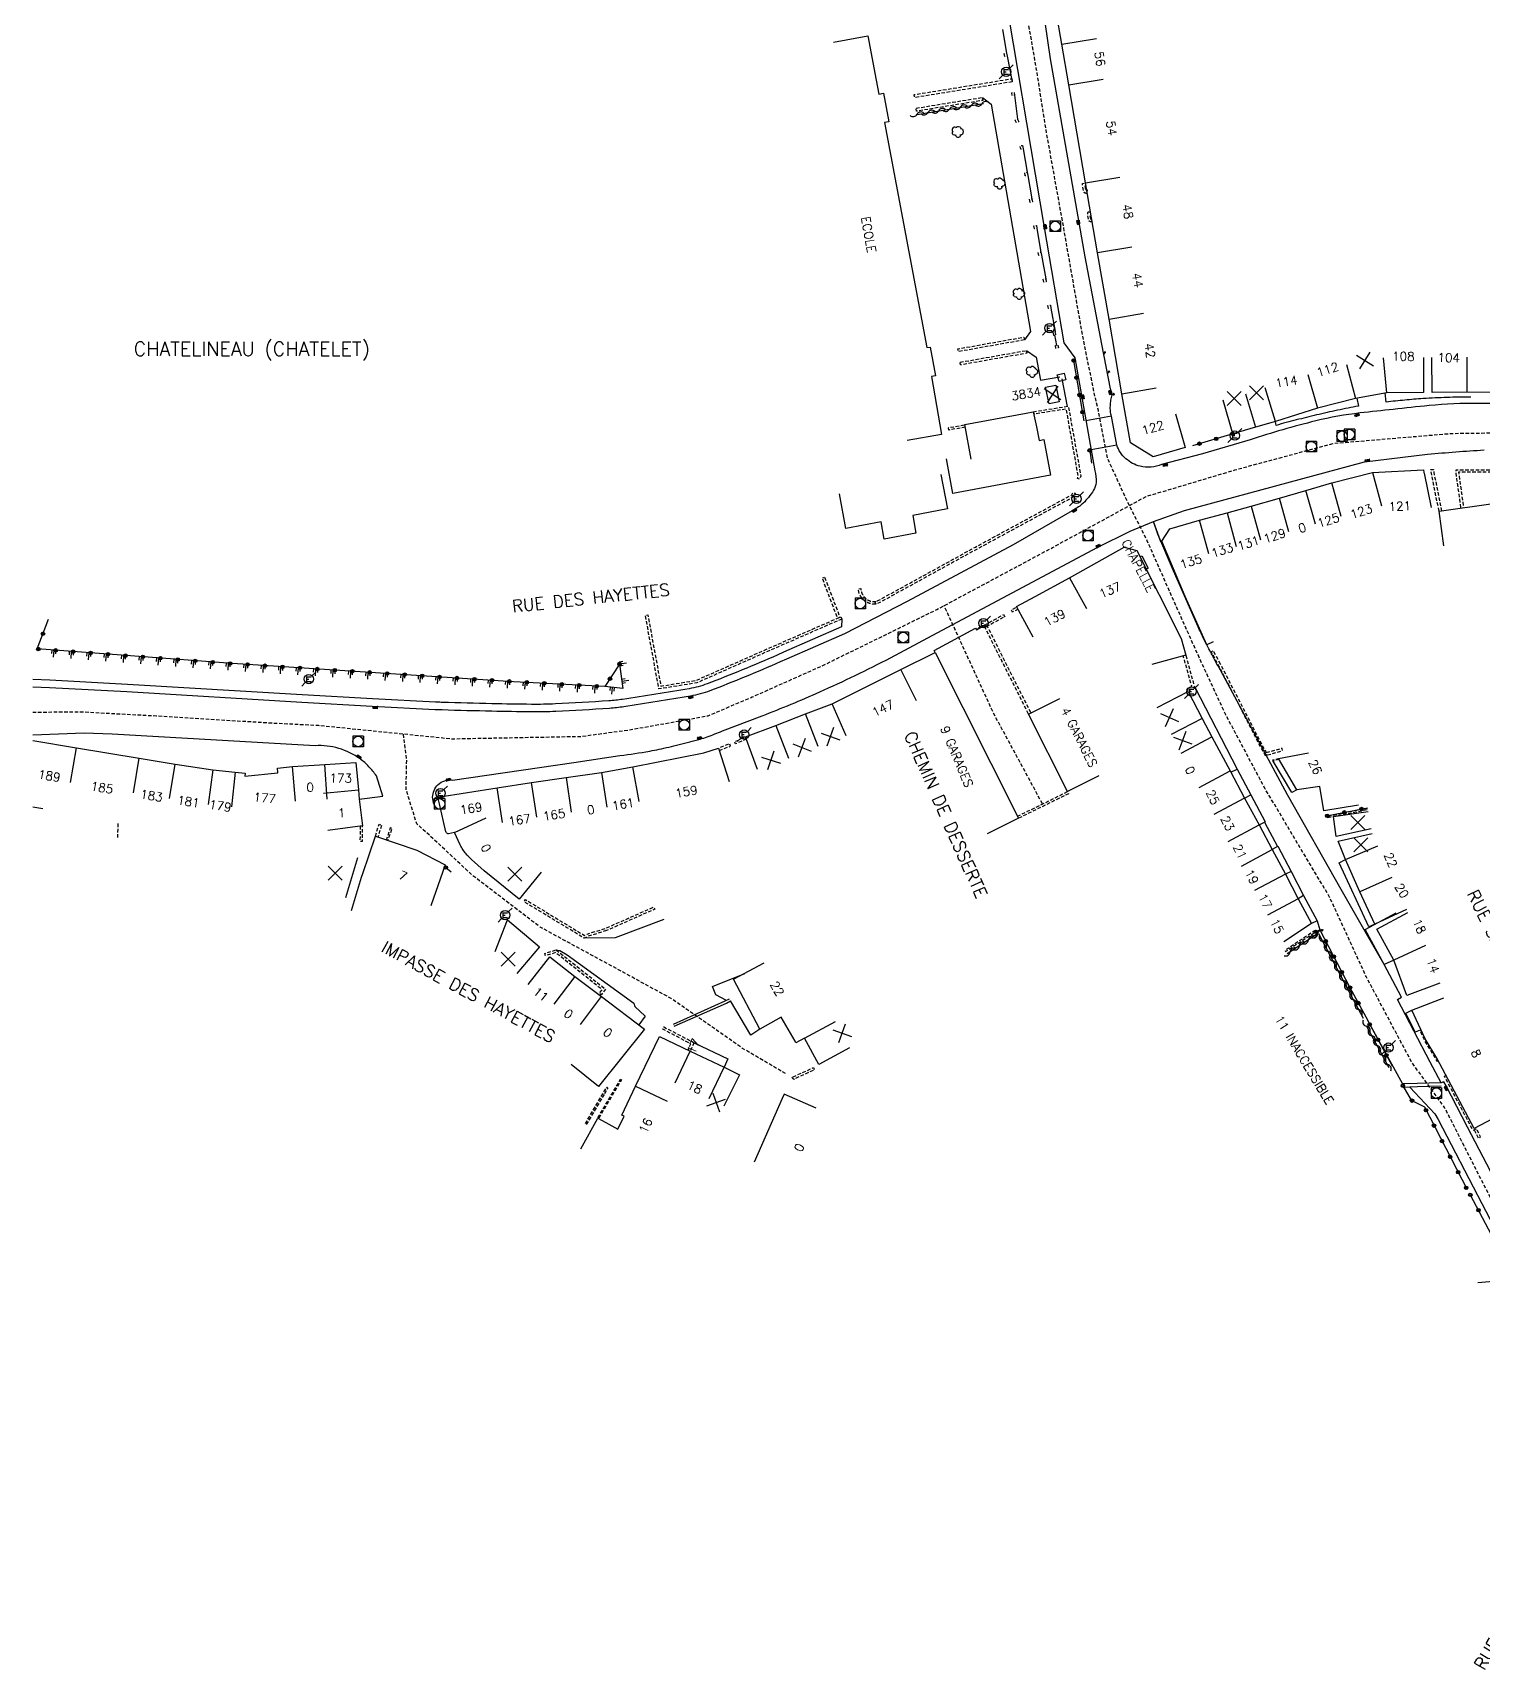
# Model space of a CAD drawing. Header units: millimetres. Extents: x 159999 to 161001, y 122000 to 123000.
# Drawn here: x 160000 to 160207.2, y 122574.8 to 122808.8 of the extents above; entities that cross this region are included whole.
import ezdxf
from ezdxf.enums import TextEntityAlignment as Align

# ---------------------------------------------------------------- set-up
doc = ezdxf.new("R2010")
doc.units = ezdxf.units.MM
doc.linetypes.add('DASHED', pattern=[0.75, 0.5, -0.25])
doc.layers.get('0').update_dxf_attribs({"linetype": 'CONTINUOUS'})
for name, color, linetype in [('W0001', 6, 'DASHED'), ('W0008', 7, 'CONTINUOUS'), ('W0017', 7, 'CONTINUOUS'), ('W0100', 7, 'CONTINUOUS'), ('W0112', 1, 'DASHED'), ('W0211', 2, 'CONTINUOUS'), ('W0300', 7, 'CONTINUOUS'), ('W0310', 3, 'CONTINUOUS'), ('W0322', 7, 'CONTINUOUS'), ('W0400', 7, 'CONTINUOUS'), ('W0420', 7, 'CONTINUOUS'), ('W0471', 7, 'CONTINUOUS'), ('W0980', 7, 'CONTINUOUS'), ('W0984', 7, 'CONTINUOUS'), ('W0989', 7, 'CONTINUOUS'), ('W0991', 7, 'CONTINUOUS'), ('W1102', 7, 'CONTINUOUS')]:
    doc.layers.add(name, color=color, linetype=linetype)
doc.styles.get("Standard").update_dxf_attribs({"font": 'romans.shx', "width": 0.85})

# ---------------------------------------------------------------- blocks, each defined once
blk = doc.blocks.new('t211o')
at = {"color": 0, "linetype": 'Continuous'}
for p, q in [((-0.29, 0.5), (-0.29, 0)), ((0, 1), (0, 0)), ((0.29, 0.5), (0.29, 0))]:
    blk.add_line(p, q, dxfattribs=at)
blk = doc.blocks.new('t322o')
at = {"color": 0, "linetype": 'Continuous'}
for radius in [0.25, 0.15]:
    blk.add_circle((0, 0), radius, dxfattribs=at)
blk = doc.blocks.new('T400')
for p, q in [((-0.15, 0.3), (0.15, 0.3)), ((-0.15, -0.25), (-0.15, 0.3)), ((-0.15, 0.15), (0.15, 0.15)), ((-0.15, 0), (0.15, 0)), ((0.15, 0.3), (0.15, -0.25)), ((-0.15, -0.15), (0.15, -0.15)), ((-0.15, -0.25), (-0.15, -0.3)), ((-0.15, -0.3), (0.15, -0.3)), ((0.15, -0.3), (0.15, -0.25))]:
    blk.add_line(p, q)
blk = doc.blocks.new('T420')
for p, q in [((0.75, 0.75), (-0.75, 0.75)), ((-0.75, 0.75), (-0.75, -0.75)), ((0.75, 0.75), (0.75, -0.75)), ((0.75, -0.75), (-0.75, -0.75))]:
    blk.add_line(p, q)
blk.add_ellipse((0, 0), major_axis=(-0.53, 0.53), ratio=1, start_param=3.926991, end_param=10.210176)
blk = doc.blocks.new('t991o')
at = {"color": 0, "linetype": 'Continuous'}
for p, q in [((-1, 1), (1, -1)), ((-1, -1), (1, 1))]:
    blk.add_line(p, q, dxfattribs=at)
blk = doc.blocks.new('T471')
for p, q in [((-0.333334, 0.333334), (-0.333334, -0.333334)), ((-0.333334, 0.333334), (0.333334, 0.333334)), ((-0.333334, 0), (0, 0)), ((0.500001, 0.500001), (1.000002, 1.000002)), ((-0.500001, -0.500001), (-1.000002, -1.000002)), ((-0.333334, -0.333334), (0.333334, -0.333334))]:
    blk.add_line(p, q)
blk.add_ellipse((0, 0), major_axis=(0.471405, 0.471405), ratio=1, start_param=5.4977871438, end_param=11.780972451)
blk = doc.blocks.new('t112o')
at = {"color": 0, "linetype": 'Continuous'}
for p, q in [((-0.5, 0.5), (0.5, 0.5)), ((-0.5, -0.5), (-0.5, 0.5)), ((0.5, 0.5), (0.5, -0.5)), ((0.5, -0.5), (-0.5, -0.5))]:
    blk.add_line(p, q, dxfattribs=at)
blk = doc.blocks.new('T300')
for p, q in [((-0.8, 0.51), (-0.86, 0.34)), ((-0.86, 0.34), (-0.86, 0.17)), ((-0.86, 0.17), (-0.74, 0.06)), ((-0.69, 0.63), (-0.8, 0.51)), ((-0.8, -0.06), (-0.74, 0.06)), ((-0.74, 0.06), (-0.69, 0.11)), ((-0.57, 0.69), (-0.69, 0.63)), ((-0.46, 0.69), (-0.57, 0.69)), ((-0.29, 0.63), (-0.46, 0.69)), ((-0.29, 0.63), (-0.17, 0.74)), ((-0.23, 0.57), (-0.29, 0.63)), ((-0.17, 0.74), (-0.06, 0.8)), ((-0.06, 0.8), (0.06, 0.8)), ((0.06, 0.8), (0.23, 0.74)), ((0.23, 0.74), (0.34, 0.63)), ((0.34, 0.63), (0.4, 0.51)), ((0.46, 0.46), (0.34, 0.46)), ((0.4, 0.51), (0.4, 0.46)), ((0.57, 0.4), (0.46, 0.46)), ((0.57, 0.4), (0.69, 0.29)), ((0.69, 0.29), (0.74, 0.17)), ((0.74, 0.06), (0.69, -0.17)), ((0.74, 0.17), (0.74, 0.06)), ((-0.8, -0.17), (-0.8, -0.06)), ((-0.8, -0.23), (-0.8, -0.17)), ((-0.74, -0.34), (-0.8, -0.23)), ((-0.69, -0.4), (-0.74, -0.34)), ((-0.51, -0.46), (-0.69, -0.4)), ((-0.4, -0.46), (-0.51, -0.46)), ((-0.4, -0.46), (-0.34, -0.46)), ((-0.34, -0.46), (-0.34, -0.4)), ((-0.34, -0.51), (-0.34, -0.46)), ((-0.29, -0.63), (-0.34, -0.51)), ((-0.17, -0.74), (-0.29, -0.63)), ((-0.06, -0.8), (-0.17, -0.74)), ((0.06, -0.8), (-0.06, -0.8)), ((0.17, -0.74), (0.06, -0.8)), ((0.23, -0.69), (0.17, -0.74)), ((0.29, -0.46), (0.23, -0.46)), ((0.29, -0.63), (0.23, -0.69)), ((0.46, -0.4), (0.29, -0.46)), ((0.34, -0.51), (0.29, -0.63)), ((0.34, -0.51), (0.34, -0.46)), ((0.57, -0.34), (0.46, -0.4)), ((0.63, -0.29), (0.57, -0.34)), ((0.69, -0.17), (0.63, -0.29))]:
    blk.add_line(p, q)
blk = doc.blocks.new('t310o')
at = {"color": 0, "linetype": 'Continuous'}
for centre, start, end in [((-0.5, 0.38), 216.8699, 323.1304), ((0.5, -0.37), 36.8699, 143.1303)]:
    blk.add_arc(centre, 0.625, start, end, dxfattribs=at)

msp = doc.modelspace()

# ---------------------------------------------------------------- linework, layer by layer
at = {"layer": 'W0001', "flags": 128}
for points in [[(160249.22, 122585.33), (160248.81, 122594.8), (160246.96, 122598.76), (160244.69, 122602.12), (160238.78, 122610.25), (160236, 122613.36), (160234.06, 122615.21), (160228.84, 122618.07), (160225.22, 122619.67), (160221.09, 122622.11), (160218.32, 122624.97), (160215.62, 122628.75), (160211.9, 122635.3), (160204.57, 122649.68), (160201.8, 122655.14), (160197.06, 122661.67), (160190.58, 122673.87), (160185.36, 122685.22), (160176.16, 122700.67), (160170.52, 122711.27), (160166.55, 122719.83), (160163.09, 122727.57), (160159.3, 122736.14), (160156.19, 122742.33), (160153.66, 122747.88), (160152.31, 122754.78), (160151.83, 122756.78), (160150.17, 122764.87), (160147.35, 122780.91), (160144.83, 122794.91), (160143.48, 122803.49), (160141.95, 122812.29), (160140.11, 122825.15), (160139.62, 122829.32), (160138.51, 122835.44), (160136.3, 122849.27), (160135.75, 122854.23), (160135.93, 122861.26), (160136.12, 122866.4), (160135.69, 122873.38), (160135.2, 122877.61), (160134.09, 122888.99), (160133.6, 122894.56), (160132.86, 122898.72), (160131.39, 122903.62), (160128.93, 122909.98), (160125.99, 122914.93), (160122.43, 122920.26), (160117.82, 122927.89), (160115.25, 122933.83), (160113.29, 122940.08), (160112.49, 122944.49), (160111.87, 122949.43), (160111.14, 122956.41), (160109.91, 122962.84), (160108.87, 122966.82), (160107.83, 122969.46), (160101.63, 122979.8), (160099.17, 122985.12), (160102.54, 122991.93), (160106.11, 122997.22), (160099.21, 123000)], [(160000, 122711.65), (160006.76, 122711.72), (160017.7, 122711.13), (160034.09, 122710.12), (160040.82, 122709.78), (160059.94, 122707.85), (160078.42, 122708.2), (160085.24, 122709.12), (160096.52, 122711.14), (160102.84, 122713.83), (160113.03, 122718.37), (160129.23, 122726.33), (160145.73, 122735.17), (160159.12, 122742.48), (160171.81, 122746.28), (160185.87, 122750.07), (160202.72, 122751.5), (160202.72, 122751.5), (160223.44, 122751.78), (160233.53, 122751.5), (160259.92, 122750.4), (160274.15, 122749.3), (160292.06, 122746.1), (160310.99, 122741.68), (160325.22, 122738.37), (160335.58, 122736.71), (160352.3, 122735.75), (160365.98, 122735.2), (160376.85, 122734.76), (160383.83, 122734.26)], [(160144.32, 122698.54), (160137.3, 122711.56), (160130.26, 122726.88)], [(160107.61, 122659.98), (160101.45, 122663.6), (160091.24, 122670.72), (160083.5, 122674.96), (160072.54, 122680.92), (160062.88, 122688.3), (160057.92, 122692.93), (160054.89, 122695.7), (160053.37, 122700.58), (160053.45, 122704.87), (160052.99, 122708.55)]]:
    msp.add_lwpolyline(points, dxfattribs=at)
at = {"layer": 'W0008', "flags": 128}
for points in [[(160138.22, 122818.53), (160144.55, 122780.95), (160147.36, 122764.46), (160148.94, 122762.29), (160151.81, 122746.17, -0.082374), (160151.98, 122744.47, -0.124478), (160151.62, 122743.39, -0.027676), (160150.89, 122742.36, -0.032127), (160150.16, 122741.55, -0.037301), (160149.65, 122741.12, -0.027571), (160148.89, 122740.64), (160140.15, 122735.56), (160124.96, 122727.48), (160116.01, 122722.87), (160107.73, 122719.22), (160106.82, 122718.83, -0.012898), (160096.78, 122714.7, -0.048853), (160094, 122713.95, -0.00439), (160084.48, 122712.42, -0.020448), (160082.42, 122712.19, -0.006092), (160074.76, 122711.75, -0.013389), (160071.27, 122711.69, -0.003171), (160065.61, 122711.78, -0.00253), (160058.51, 122711.97, -0.002954), (160058.13, 122711.98, -0.001866), (160057.52, 122712.01), (160048.5, 122712.48), (160038.47, 122713.04), (160013.47, 122714.54), (160002.39, 122715.15), (160000, 122715.23)], [(160216.91, 122755.37, 0.017777), (160206.62, 122755.79, 0.025971), (160199.58, 122755.47, 0.001971), (160194.46, 122754.94, 0.002129), (160189.72, 122754.42, 0.031222), (160183.37, 122753.28, 0.020674), (160174.01, 122750.58), (160167.2, 122748.59), (160161.35, 122747.06, -0.082061), (160159.84, 122746.67, -0.082061), (160158.28, 122746.8, -0.123237), (160156.23, 122747.89, -0.123237), (160154.93, 122749.82), (160154.17, 122753.95, -0.033389), (160154.04, 122754.7, -0.033389), (160154.02, 122755.46, -0.034387), (160154.1, 122756.25, -0.034387), (160154.28, 122757.01), (160154.06, 122757.88), (160152.79, 122764.25), (160150.43, 122776.74), (160145.49, 122805.06), (160144.69, 122810.28)], [(160201.29, 122658.68), (160199.75, 122661.64), (160195.06, 122670.57), (160195.65, 122670.91), (160193.16, 122675.57), (160190.61, 122679.95), (160187.02, 122686.3), (160179.35, 122699.82), (160169.41, 122718.26, -0.000634), (160168.83, 122719.35, -0.001063), (160168.48, 122720, -0.000041), (160168.22, 122720.49, -0.000025), (160167.8, 122721.29, -0.012912), (160167.19, 122722.5, -0.00898), (160166.4, 122724.29), (160163.05, 122731.88), (160160.79, 122737.09), (160160.17, 122738.89), (160164.62, 122740.47), (160190.36, 122747.42), (160199.37, 122748.51, -0.005583), (160203.4, 122748.87, -0.005583), (160207.44, 122749.13, -0.00562)], [(160057.33, 122698.48), (160057.16, 122699.48, -0.10256), (160057.36, 122700.47, -0.10256), (160057.94, 122701.3, -0.113006), (160058.89, 122701.86, -0.113006), (160060, 122701.95), (160077.32, 122704.45), (160083.93, 122705.44, 0.010921), (160088.18, 122706.09, 0.016895), (160090.9, 122706.67, 0.001155), (160093.9, 122707.42, 0.002338), (160095.38, 122707.8, 0.023907), (160096.41, 122708.12, 0.011127), (160098.57, 122708.97), (160104.27, 122711.14, 0.006053), (160108.39, 122712.79, 0.006053), (160112.48, 122714.55, 0.007652), (160117.57, 122716.91, 0.007652), (160122.59, 122719.42), (160127.93, 122722.27), (160145.71, 122731.76), (160152.25, 122735.23), (160156.86, 122737.54), (160160.17, 122738.89)], [(160166.1, 122715.21), (160172.15, 122703.51), (160174.08, 122699.83), (160176.13, 122695.97), (160176.05, 122695.91), (160177.89, 122692.43), (160177.98, 122692.51), (160179.86, 122688.9), (160181.63, 122685.47), (160183.59, 122681.84), (160183.95, 122680.56), (160188.27, 122672.28), (160190.53, 122668.09), (160191.09, 122667.01), (160196.03, 122658.08), (160196.83, 122658.04), (160200.38, 122654.26), (160200.89, 122653.41), (160207.12, 122641.44), (160212.94, 122630.25, 0.024399)], [(160046.66, 122699.21), (160050.05, 122699.65), (160049.11, 122702.56, 0.0428), (160048.05, 122703.86, 0.0428), (160046.79, 122704.97, 0.087127), (160043.74, 122706.47, 0.087127), (160040.37, 122706.85), (160011.34, 122708.5), (160007.36, 122708.64), (160000, 122708.37)]]:
    msp.add_lwpolyline(points, format="xyb", dxfattribs=at)
for points in [[(160135.73, 122799.53), (160136.98, 122798.55), (160142.63, 122766.06), (160141.74, 122764.87)], [(160142.03, 122763.35), (160143.43, 122762.38), (160144.02, 122759.09), (160146.78, 122759.58)], [(160090.22, 122682), (160083.26, 122679.41), (160078.82, 122679.35)], [(160074.82, 122677.67), (160075.35, 122677.6), (160076.39, 122676.96), (160085.9, 122670.04), (160086.08, 122669.58), (160087.53, 122668.22), (160086.65, 122666.96)], [(160091.56, 122667.05), (160098.99, 122670.37), (160099.58, 122670.67)], [(160091.7, 122666.75), (160099.14, 122670.07), (160099.73, 122670.37)], [(160210.08, 122642.77), (160205.05, 122652.34), (160202.04, 122658.24), (160201.7, 122658.8), (160201.29, 122658.68), (160197.89, 122658.59), (160195.77, 122658.54)], [(160201.3, 122658.19), (160197.9, 122658.1), (160196.83, 122658.04)]]:
    msp.add_lwpolyline(points, dxfattribs=at)
at = {"layer": 'W0017', "flags": 128}
for points in [[(160138.62, 122809.26), (160139.2, 122805.87)], [(160139.29, 122805.44), (160140, 122801.76)], [(160140.34, 122799.87), (160140.75, 122796.43)], [(160141.57, 122792.19), (160142.14, 122788.83)], [(160142.22, 122788.39), (160142.81, 122785.03)], [(160143.53, 122780.79), (160144.07, 122777.43)], [(160144.16, 122776.99), (160144.79, 122773.61)], [(160145.53, 122769.4), (160146.15, 122766.05)], [(160147.1, 122759.32), (160147.85, 122755.36)], [(160154.17, 122753.95), (160150.52, 122753.29)], [(160154.93, 122749.82), (160151.27, 122749.16)], [(160161.41, 122736.01), (160161.25, 122735.98), (160160.17, 122738.89)], [(160128.97, 122720.2), (160128.85, 122720.49), (160134.77, 122723.64), (160134.88, 122723.43), (160135.96, 122724.06)], [(160180.67, 122700.53), (160179.96, 122700.17), (160177.29, 122704.67)], [(160171.24, 122703.06), (160172.15, 122703.51)], [(160173.21, 122699.38), (160174.08, 122699.83)], [(160175.27, 122695.53), (160176.05, 122695.91)], [(160177.89, 122692.43), (160177.17, 122692.01)], [(160191.8, 122681.36), (160190.95, 122680.99), (160186.74, 122690.12), (160187.63, 122690.58)], [(160179.86, 122688.9), (160179.05, 122688.49)], [(160181.63, 122685.47), (160180.88, 122684.98)], [(160194.52, 122676.21), (160193.16, 122675.57), (160190.46, 122680.58), (160194.87, 122682.95)], [(160183.59, 122681.84), (160182.78, 122681.44)], [(160099.14, 122670.44), (160097.64, 122671.23), (160097.15, 122672.42), (160101.78, 122674.32)], [(160103.91, 122666.36), (160102.62, 122665.46), (160099.73, 122670.37)], [(160198.29, 122666.21), (160197.59, 122665.92), (160196.27, 122668.63), (160197.13, 122669.06)], [(160094.53, 122664.4), (160099.35, 122662.08), (160098.83, 122660.91)]]:
    msp.add_lwpolyline(points, dxfattribs=at)
for points in [[(160189.27, 122756.55), (160189.5, 122755.41, 0.005334), (160186.49, 122754.81, 0.005334), (160183.5, 122754.14, 0.0052), (160180.6, 122753.42, 0.0052), (160177.71, 122752.65), (160177.61, 122753.21)], [(160205.54, 122756.69, 0.008444), (160202.14, 122756.64, 0.008444), (160198.74, 122756.47, 0.006584), (160196.1, 122756.26, 0.006584), (160193.46, 122755.98), (160193.31, 122757.28)], [(160115.64, 122724.97), (160115.6, 122723.87), (160107.29, 122720.21), (160106.39, 122719.81, -0.012898), (160096.39, 122715.71, -0.048853), (160093.82, 122715.01, -0.00439), (160084.31, 122713.48, -0.020448), (160082.34, 122713.27, -0.006092), (160074.71, 122712.83, -0.013389), (160071.28, 122712.77, -0.003171), (160065.63, 122712.86, -0.00253), (160058.54, 122713.05, -0.002954), (160058.18, 122713.06, -0.001866), (160057.58, 122713.09), (160048.56, 122713.55), (160038.53, 122714.12), (160013.53, 122715.62), (160002.44, 122716.23), (160000, 122716.31)]]:
    msp.add_lwpolyline(points, format="xyb", dxfattribs=at)
at = {"layer": 'W0100', "flags": 128}
for points in [[(160163.34, 122754.3), (160164.73, 122749.49), (160160.13, 122748.17), (160156.88, 122750.16), (160155.66, 122757.18), (160153.83, 122767.82), (160152.18, 122777.29), (160150.45, 122787.3), (160148.08, 122801.32), (160147.11, 122807.12), (160146.28, 122811.8), (160151.2, 122812.67)], [(160114.47, 122807.43), (160119.38, 122808.34), (160120.57, 122801.98), (160120.94, 122800.01), (160121.61, 122800.13), (160122.34, 122796.05), (160121.75, 122795.94), (160127.77, 122763.76), (160128.29, 122763.81), (160129.05, 122759.73), (160128.46, 122759.62), (160129.91, 122751.36), (160124.98, 122750.5)], [(160198.76, 122762.35), (160198.79, 122757.35), (160193.53, 122757.32), (160189.04, 122756.5), (160183.61, 122755.09), (160177.61, 122753.21), (160174.76, 122752.38), (160171.54, 122751.43), (160170.13, 122756.23)], [(160253.24, 122761.29), (160253.07, 122756.29), (160247.51, 122756.48), (160241.22, 122756.62), (160235.74, 122756.77), (160228.09, 122756.9), (160217.66, 122757.21), (160212.27, 122757.37), (160205.01, 122757.39), (160200.03, 122757.34), (160199.98, 122762.34)], [(160134.15, 122747.84), (160133.22, 122752.76), (160142.01, 122754.41), (160142.99, 122754.6), (160143.47, 122752.43), (160143.84, 122750.47), (160144.51, 122750.62), (160145.47, 122745.51), (160131.49, 122742.93), (160130.58, 122747.85)], [(160168.71, 122721.69), (160167.8, 122721.29), (160164.73, 122728.2), (160161.38, 122736.1), (160162.5, 122737.85), (160166.75, 122739.11), (160170.7, 122740.16), (160174.14, 122741.12), (160178.18, 122742.26), (160181.94, 122743.34), (160185.67, 122744.42), (160191.51, 122745.92), (160198.79, 122746.29), (160198.83, 122745.92), (160198.86, 122745.81), (160199.87, 122740.91)], [(160201.7, 122735.44), (160201, 122740.39), (160216.77, 122742.61), (160216.24, 122746.28), (160232.08, 122746.33), (160236.91, 122746.23), (160241.94, 122746.05), (160241.77, 122741.06)], [(160129.77, 122745.64), (160130.74, 122740.73), (160125.79, 122739.76), (160126.21, 122737.24), (160121.71, 122736.4), (160121.25, 122738.85), (160116.22, 122737.93), (160115.32, 122742.84)], [(160142.98, 122722.37), (160140.62, 122726.78), (160143.27, 122728.2), (160148.2, 122730.86), (160155.99, 122735.23), (160157.8, 122734.75), (160164.14, 122722.2), (160164.8, 122719.78), (160159.97, 122718.46)], [(160158.25, 122733.86), (160158.52, 122733.99), (160159.43, 122732.25), (160159.14, 122732.1)], [(160103.61, 122703.45), (160101.86, 122708.13), (160106.23, 122709.76), (160110.47, 122711.4), (160114.26, 122712.86), (160124.09, 122717.74), (160128.97, 122720.2), (160140.88, 122696.48), (160136.42, 122694.24)], [(160152.36, 122702.54), (160147.89, 122700.29), (160142.32, 122711.39), (160146.79, 122713.63)], [(160160.7, 122712.31), (160165.14, 122714.62), (160167.13, 122710.77), (160168.53, 122708.14), (160171.14, 122703.25), (160173.21, 122699.38), (160175.27, 122695.53), (160177.17, 122692.01), (160179.05, 122688.49), (160180.88, 122684.98), (160182.78, 122681.44), (160178.81, 122678.83)], [(160000, 122707.58), (160006.24, 122706.55), (160015.22, 122705.06), (160020.34, 122704.24), (160025.72, 122703.4), (160028.92, 122703.07), (160030.36, 122702.92), (160030.31, 122702.52), (160035.03, 122702.96), (160034.98, 122703.66), (160037.14, 122703.89), (160041.75, 122704.19), (160046.16, 122704.48), (160046.55, 122700.53), (160046.66, 122699.21), (160047.15, 122695.4), (160042.19, 122694.76)], [(160189.48, 122698.35), (160184.55, 122697.53), (160183.97, 122701.03), (160180.67, 122700.53), (160178.07, 122705.04), (160182.35, 122705.86)], [(160001.45, 122697.84), (160000, 122698.09)], [(160191.28, 122695), (160186.32, 122693.9), (160185.91, 122696.76), (160190.86, 122697.47)], [(160045.55, 122683.29), (160047.01, 122688.08), (160047.17, 122688.6), (160048.97, 122693.92), (160054.9, 122691.91), (160058.96, 122689.85), (160056.88, 122683.95)], [(160196.35, 122683.43), (160191.8, 122681.36), (160189.7, 122685.97), (160187.63, 122690.58), (160186.58, 122693.22), (160191.43, 122694.3)], [(160046.4, 122690.85), (160046.11, 122689.89), (160044.68, 122685.1)], [(160201.1, 122672.9), (160196.42, 122671.15), (160194.52, 122676.21), (160192.12, 122680.64), (160196.52, 122683.02)], [(160066.1, 122677.42), (160067.86, 122681.97), (160072.42, 122678.11), (160069.19, 122674.29)], [(160070.83, 122672.74), (160073.92, 122676.67), (160077.5, 122673.86), (160081.31, 122671), (160087.46, 122666.35), (160080.86, 122658.14), (160076.96, 122661.28)], [(160116.75, 122663.67), (160112.35, 122661.3), (160110.32, 122665.07), (160109.09, 122664.38), (160108.96, 122664.61), (160106.95, 122668.07), (160103.91, 122666.36), (160100.14, 122673.48), (160104.56, 122675.82)], [(160210.43, 122654.49), (160206.01, 122652.15), (160200.7, 122662.19), (160199.01, 122664.95), (160197.13, 122669.06), (160201.7, 122670.83)], [(160078.34, 122649.25), (160080.76, 122653.62), (160081.89, 122653), (160083.64, 122652.03), (160084.54, 122653.9), (160084.22, 122654.06), (160086.16, 122658.18), (160089.58, 122665.3), (160093.96, 122663.2), (160098.83, 122660.91), (160101.02, 122659.83), (160098.8, 122655.35)], [(160111.98, 122655.05), (160107.4, 122657.07), (160107.13, 122656.45), (160103.09, 122647.31)]]:
    msp.add_lwpolyline(points, dxfattribs=at)
msp.add_lwpolyline([(160145.26, 122755.71), (160144.77, 122758.12), (160146.23, 122758.42), (160146.72, 122756.01)], close=True, dxfattribs=at)
msp.add_lwpolyline([(160072.67, 122688.79), (160069.52, 122684.91), (160064.53, 122688.96), (160062.71, 122690.58, -0.019828), (160062.31, 122690.97, -0.019828), (160061.93, 122691.39, -0.027385), (160061.47, 122692.02, -0.027385), (160061.08, 122692.69), (160060.26, 122694.43), (160059.42, 122694.25, -0.041009), (160059.34, 122694.28, -0.041009), (160059.26, 122694.32, -0.071016), (160059.14, 122694.42, -0.071016), (160059.05, 122694.55), (160058.14, 122698.54), (160057.9, 122699.5), (160066.36, 122700.83), (160071.31, 122701.58), (160076.26, 122702.32), (160081.27, 122703.03), (160085.77, 122703.82), (160095.9, 122705.85), (160098.03, 122706.52), (160099.52, 122701.74)], format="xyb", dxfattribs=at)
at = {"layer": 'W0112', "flags": 128}
for points in [[(160139.2, 122805.87), (160139.29, 122805.44), (160138.94, 122805.37), (160138.86, 122805.8)], [(160140, 122801.76), (160126.04, 122799.5), (160125.97, 122799.93), (160139.93, 122802.2)], [(160140.28, 122800.25), (160140.34, 122799.87), (160139.99, 122799.81), (160139.93, 122800.2)], [(160126.25, 122797.99), (160135.73, 122799.53), (160135.8, 122799.1), (160126.32, 122797.56)], [(160140.75, 122796.43), (160140.92, 122796.05), (160140.59, 122795.91), (160140.43, 122796.29)], [(160141.48, 122792.67), (160141.57, 122792.19), (160141.22, 122792.12), (160141.13, 122792.6)], [(160142.14, 122788.83), (160142.22, 122788.39), (160141.87, 122788.33), (160141.79, 122788.77)], [(160142.81, 122785.03), (160142.89, 122784.59), (160142.54, 122784.53), (160142.46, 122784.97)], [(160143.45, 122781.23), (160143.53, 122780.79), (160143.18, 122780.74), (160143.1, 122781.17)], [(160144.07, 122777.43), (160144.16, 122776.99), (160143.81, 122776.92), (160143.72, 122777.35)], [(160144.79, 122773.61), (160144.87, 122773.18), (160144.52, 122773.12), (160144.44, 122773.55)], [(160145.46, 122769.83), (160145.53, 122769.4), (160145.18, 122769.35), (160145.11, 122769.77)], [(160141.74, 122764.87), (160132.31, 122763.19), (160132.23, 122763.59), (160141.67, 122765.27)], [(160145.81, 122765.96), (160145.91, 122765.54), (160146.25, 122765.62), (160146.15, 122766.05)], [(160132.55, 122761.68), (160142.03, 122763.35), (160142.1, 122762.96), (160132.61, 122761.29)], [(160146.52, 122764.13), (160146.59, 122763.73), (160146.25, 122763.66), (160146.17, 122764.06)], [(160113.18, 122730.95), (160115.38, 122725.19), (160115.05, 122725.06), (160112.85, 122730.82)], [(160115.64, 122724.97), (160105.28, 122720.44), (160094.91, 122715.84), (160089.5, 122714.97), (160089.37, 122715.68), (160087.56, 122725.51), (160087.91, 122725.57), (160089.72, 122715.74), (160089.79, 122715.38), (160094.8, 122716.19), (160105.13, 122720.76), (160115.5, 122725.29)], [(160169.77, 122718.51), (160168.75, 122720.42), (160168.43, 122720.26), (160169.46, 122718.34), (160172.43, 122712.65), (160175.41, 122706.78), (160176.17, 122705.48), (160176.73, 122705.61), (160178.65, 122706.16), (160178.56, 122706.48), (160176.64, 122705.93), (160176.08, 122705.77), (160176.17, 122705.48), (160176.48, 122705.66), (160175.72, 122706.95), (160172.72, 122712.8)], [(160140.74, 122696.77), (160147.89, 122700.29), (160148.04, 122700), (160140.88, 122696.48)], [(160185.07, 122696.59), (160185.91, 122696.76), (160190.81, 122697.74), (160190.79, 122697.88), (160185.88, 122696.9), (160185.04, 122696.73)], [(160082.02, 122680.43), (160079.35, 122679.6), (160078.82, 122679.35), (160070.23, 122684.56), (160070.42, 122684.86), (160078.84, 122679.75), (160079.23, 122679.93), (160081.89, 122680.76), (160088.76, 122683.81), (160088.9, 122683.49)], [(160183.32, 122680.46), (160183.15, 122680.35), (160178.97, 122677.6), (160179.07, 122677.45), (160183.26, 122680.19), (160183.43, 122680.29)], [(160074.82, 122677.67), (160081.87, 122672.05), (160081.25, 122671.27), (160080.97, 122671.49), (160081.37, 122671.99), (160074.74, 122677.28), (160073.3, 122676.84), (160073.2, 122677.18)], [(160094.53, 122664.4), (160093.96, 122663.2), (160093.64, 122663.35), (160094.06, 122664.24), (160090.04, 122666.35), (160090.2, 122666.66)], [(160108.67, 122659.53), (160111.59, 122660.84), (160111.73, 122660.52), (160108.91, 122659.25), (160108.85, 122659.15), (160108.55, 122659.35)], [(160081.65, 122657.01), (160079.11, 122652.7), (160078.95, 122652.79), (160081.48, 122657.1), (160082.05, 122658.06), (160082.21, 122657.97)], [(160084.03, 122659.17), (160084.14, 122659.11), (160080.86, 122653.56), (160080.76, 122653.62)]]:
    msp.add_lwpolyline(points, close=True, dxfattribs=at)
for points in [[(160150.7, 122785.81, -0.093587), (160150.55, 122785.81, -0.093135), (160150.41, 122785.85, -0.114851), (160150.28, 122785.98, -0.107874), (160150.21, 122786.15), (160150.02, 122787.22), (160150.45, 122787.3)], [(160150.56, 122786.21, 1), (160150.74, 122786.24, 1), (160150.56, 122786.21), (160150.43, 122786.94), (160150.51, 122786.95)], [(160150.58, 122786.16, 0.297119), (160150.64, 122786.17)], [(160151.42, 122781.74, -0.100238), (160151.25, 122781.73, -0.100238), (160151.08, 122781.79, -0.091829), (160150.95, 122781.92, -0.12063), (160150.89, 122782.04), (160150.77, 122782.76), (160150.82, 122783.08, -0.471891), (160150.98, 122783.17, 0.524076), (160151.14, 122783.28)], [(160151.24, 122782.12), (160151.13, 122782.76), (160151.14, 122782.82, 0.04288), (160151.22, 122782.85)], [(160151.24, 122782.13, 0.148341), (160151.27, 122782.09)]]:
    msp.add_lwpolyline(points, format="xyb", dxfattribs=at)
for points in [[(160153.35, 122763.02, 0.977486), (160153.15, 122763.06, 1.023033)], [(160153.93, 122760.25, 0.977486), (160153.73, 122760.3, 1.023033)], [(160154.59, 122757.07, 0.977486), (160154.4, 122757.12, 1.023033)], [(160148.83, 122742.48), (160144.61, 122740.19), (160134.9, 122734.93), (160121.18, 122727.39), (160120.52, 122727.11, -0.09387), (160119.66, 122727.19, -0.09387), (160118.89, 122727.58, -0.108338), (160118.26, 122728.34, -0.108338), (160118, 122729.29), (160118.35, 122729.31, 0.108338), (160118.57, 122728.5, 0.108338), (160119.11, 122727.86, 0.09387), (160119.76, 122727.53, 0.09387), (160120.49, 122727.46), (160120.52, 122727.11), (160120.38, 122727.43), (160121.03, 122727.71), (160134.73, 122735.25), (160144.44, 122740.5), (160148.54, 122742.73), (160148.66, 122743.07), (160148.99, 122742.95)]]:
    msp.add_lwpolyline(points, format="xyb", close=True, dxfattribs=at)
for points in [[(160142.99, 122754.6), (160148.01, 122755.39), (160149.8, 122745.41), (160149.65, 122744.95), (160149.31, 122745.06), (160149.43, 122745.43), (160147.73, 122754.98), (160143.07, 122754.26)], [(160133.29, 122752.41), (160130.96, 122751.97), (160130.9, 122752.32), (160133.22, 122752.76)], [(160201, 122740.39), (160199.81, 122746.34), (160200.2, 122746.33), (160200.24, 122745.98), (160201.35, 122740.44)], [(160204.13, 122740.9), (160203.43, 122745.92), (160203.45, 122746.31), (160208.7, 122746.3), (160208.7, 122745.95), (160203.79, 122745.95), (160204.49, 122740.95)], [(160142.32, 122711.39), (160135.96, 122724.06), (160138.76, 122725.61), (160138.93, 122725.3), (160136.11, 122723.75), (160135.96, 122724.06), (160136.26, 122724.24), (160142.64, 122711.55)], [(160140.83, 122726.39), (160140.05, 122725.95), (160139.87, 122726.26), (160140.66, 122726.7)], [(160164.8, 122719.78), (160165.99, 122715.45), (160166.1, 122715.21), (160165.14, 122714.62), (160164.95, 122714.92), (160165.65, 122715.35), (160164.45, 122719.68)], [(160098.13, 122706.18), (160099.73, 122706.8), (160099.6, 122707.13), (160098.03, 122706.52)], [(160102.01, 122707.81), (160100.46, 122707.11), (160100.32, 122707.44), (160101.86, 122708.13)], [(160178.16, 122704.9), (160177.29, 122704.67), (160177.25, 122704.83), (160178.07, 122705.04)], [(160012.15, 122695.72), (160012.13, 122693.54)], [(160046.79, 122695.4), (160046.77, 122693.23), (160047.13, 122693.23), (160047.15, 122695.4)], [(160048.97, 122693.92), (160049.51, 122695.63), (160049.87, 122695.52), (160049.33, 122693.8)], [(160050.55, 122693.38), (160051.15, 122695.15), (160051.33, 122695.06), (160050.74, 122693.32)], [(160200.9, 122661.81), (160200.77, 122661.73), (160198.97, 122664.68), (160198.29, 122666.21), (160198.41, 122666.26)], [(160206.04, 122651.94), (160206.62, 122650.77), (160206.94, 122650.93), (160206.38, 122652.07), (160206.18, 122652.02), (160205.87, 122651.85), (160201.78, 122659.6), (160202, 122659.72)], [(160206.18, 122652.02), (160206.1, 122652.2)]]:
    msp.add_lwpolyline(points, dxfattribs=at)
at = {"layer": 'W0211', "flags": 128}
msp.add_lwpolyline([(160083.87, 122718.53), (160084.35, 122715.04), (160081.77, 122715.32), (160068.7, 122716.01), (160028.53, 122718.6), (160000.62, 122720.69)], dxfattribs=at)
at = {"layer": 'W0310', "flags": 128}
for points in [[(160126.4, 122797.11), (160135.87, 122798.65)], [(160183.65, 122679.97), (160183.47, 122679.86), (160179.29, 122677.12)], [(160183.5, 122679.88), (160183.78, 122680.02), (160187.92, 122672.09), (160190.18, 122667.9)], [(160190.63, 122666.76), (160193.84, 122660.87)]]:
    msp.add_lwpolyline(points, dxfattribs=at)
at = {"layer": 'W0322', "flags": 128}
for points in [[(160146.02, 122765.59), (160146.33, 122764.09)], [(160148.77, 122761.93), (160150.25, 122753.29)], [(160171.54, 122751.43), (160165.77, 122749.74)], [(160151.07, 122749.07), (160151.33, 122747.24)], [(160083.87, 122718.53), (160081.77, 122715.32), (160068.7, 122716.01), (160028.53, 122718.6), (160000.62, 122720.69), (160002.26, 122724.93)], [(160185.02, 122696.84), (160185.86, 122697.01), (160190.77, 122697.98)], [(160059.04, 122689.45), (160059.79, 122688.84)], [(160183.37, 122680.26), (160183.95, 122680.56), (160188.27, 122672.28), (160190.53, 122668.09)], [(160191.09, 122667.01), (160194.3, 122661.12)], [(160195.83, 122658.25), (160197.04, 122656.17), (160198.9, 122655.23), (160205, 122643.43)], [(160205.47, 122642.67), (160211.9, 122630.52), (160211.52, 122630.49), (160206.54, 122630.08)]]:
    msp.add_lwpolyline(points, dxfattribs=at)
at = {"layer": 'W1102'}
for p, q in [((160147.11, 122807.12), (160152.04, 122807.97)), ((160148.08, 122801.32), (160153.01, 122802.15)), ((160150.45, 122787.3), (160155.38, 122788.14)), ((160157.1, 122778.14), (160152.18, 122777.29)), ((160153.83, 122767.82), (160158.75, 122768.67)), ((160193.53, 122757.32), (160193.07, 122762.3)), ((160205.01, 122757.39), (160205, 122762.39)), ((160182.24, 122759.9), (160183.61, 122755.09)), ((160187.78, 122761.34), (160189.04, 122756.5)), ((160155.66, 122757.18), (160160.58, 122758.03)), ((160177.61, 122753.21), (160176.16, 122758)), ((160173.36, 122757.18), (160174.76, 122752.38)), ((160191.51, 122745.92), (160192.79, 122741.14)), ((160187.01, 122739.6), (160185.67, 122744.42)), ((160179.55, 122737.45), (160178.18, 122742.26)), ((160183.33, 122738.54), (160181.94, 122743.34)), ((160168.1, 122734.3), (160166.75, 122739.11)), ((160170.7, 122740.16), (160172.01, 122735.34)), ((160174.14, 122741.12), (160175.49, 122736.31)), ((160148.2, 122730.86), (160150.61, 122726.48)), ((160126.33, 122713.27), (160124.09, 122717.74)), ((160112.27, 122706.73), (160110.47, 122711.4)), ((160116.27, 122708.28), (160114.26, 122712.86)), ((160167.13, 122710.77), (160162.71, 122708.45)), ((160106.23, 122709.76), (160108, 122705.09)), ((160005.42, 122701.62), (160006.24, 122706.55)), ((160164.12, 122705.79), (160168.53, 122708.14)), ((160014.41, 122700.12), (160015.22, 122705.06)), ((160019.56, 122699.3), (160020.34, 122704.24)), ((160037.57, 122698.91), (160037.14, 122703.89)), ((160042.07, 122699.2), (160041.75, 122704.19)), ((160086.69, 122698.9), (160085.77, 122703.82)), ((160025.72, 122703.4), (160025.09, 122698.44)), ((160028.92, 122703.07), (160028.41, 122698.1)), ((160072.06, 122696.63), (160071.31, 122701.58)), ((160076.26, 122702.32), (160076.98, 122697.37)), ((160081.27, 122703.03), (160082.05, 122698.09)), ((160166.73, 122700.89), (160171.14, 122703.25)), ((160041.57, 122700.07), (160046.55, 122700.53)), ((160067.12, 122695.89), (160066.36, 122700.83)), ((160173.21, 122699.38), (160168.8, 122697.02)), ((160060.26, 122694.43), (160064.79, 122696.56)), ((160170.86, 122693.17), (160175.27, 122695.53)), ((160187.63, 122690.58), (160192.24, 122692.53)), ((160172.76, 122689.64), (160177.17, 122692.01)), ((160179.05, 122688.49), (160174.63, 122686.16)), ((160194.26, 122688.03), (160189.7, 122685.97)), ((160180.88, 122684.98), (160176.46, 122682.64)), ((160199.07, 122678.29), (160194.52, 122676.21)), ((160077.5, 122673.86), (160074.46, 122669.9)), ((160078.3, 122667), (160081.31, 122671)), ((160110.32, 122665.07), (160114.72, 122667.44)), ((160091.82, 122658.68), (160093.96, 122663.2)), ((160096.66, 122656.41), (160098.83, 122660.91)), ((160086.16, 122658.18), (160090.67, 122656.04))]:
    msp.add_line(p, q, dxfattribs=at)

# ---------------------------------------------------------------- block references
at = {"layer": 'W0112', "rotation": 284.4310089042945}
msp.add_blockref('t112o', (160147.05, 122759.52), dxfattribs=at)
at = {"layer": 'W0211'}
for p, rotation in [((160003.06, 122720.51), 175.7230884090122), ((160005.56, 122720.32), 175.7230884090122), ((160008.05, 122720.13), 175.7230884090122), ((160010.54, 122719.95), 175.7230884090122), ((160013.03, 122719.76), 175.7230884090122), ((160015.53, 122719.57), 175.7230884090122), ((160018.02, 122719.39), 175.7230884090122), ((160020.51, 122719.2), 175.7230884090122), ((160023.01, 122719.01), 175.7230884090122), ((160025.5, 122718.83), 175.7230884090122), ((160027.99, 122718.64), 175.7230884090122), ((160030.49, 122718.47), 176.316485916243), ((160032.98, 122718.31), 176.316485916243), ((160035.48, 122718.15), 176.316485916243), ((160037.97, 122717.99), 176.316485916243), ((160040.47, 122717.83), 176.316485916243), ((160083.87, 122718.53), 277.8901219484381), ((160042.96, 122717.67), 176.316485916243), ((160045.46, 122717.51), 176.316485916243), ((160047.95, 122717.35), 176.316485916243), ((160050.45, 122717.19), 176.316485916243), ((160052.94, 122717.03), 176.316485916243), ((160055.44, 122716.87), 176.316485916243), ((160057.93, 122716.71), 176.316485916243), ((160060.43, 122716.55), 176.316485916243), ((160062.92, 122716.39), 176.316485916243), ((160065.42, 122716.23), 176.316485916243), ((160067.91, 122716.07), 176.316485916243), ((160070.41, 122715.92), 176.9390548458291), ((160072.9, 122715.79), 176.9390548458291), ((160075.4, 122715.66), 176.9390548458291), ((160077.9, 122715.52), 176.9390548458291), ((160080.39, 122715.39), 176.9390548458291), ((160084.21, 122716.05), 277.8901219484381), ((160082.88, 122715.2), 173.9594097601384)]:
    msp.add_blockref('t211o', p, dxfattribs=dict(at, rotation=rotation))
at = {"layer": 'W0300'}
for p in [(160132.26, 122794.58), (160138.21, 122787.22), (160141, 122771.44), (160142.87, 122760.3)]:
    msp.add_blockref('T300', p, dxfattribs=at)
at = {"layer": 'W0310'}
for p, rotation in [((160126.4, 122797.11), 9.232177941679296), ((160127.94, 122797.36), 9.232177941679296), ((160129.49, 122797.61), 9.232177941679296), ((160131.04, 122797.86), 9.232177941679296), ((160132.58, 122798.11), 9.232177941679296), ((160134.13, 122798.36), 9.232177941679296), ((160135.67, 122798.61), 9.232177941679296), ((160183.55, 122679.9), 27.44418079775658), ((160183.65, 122679.97), 213.238235359605), ((160179.72, 122677.39), 213.238235359712), ((160181.03, 122678.25), 213.238235359712), ((160182.34, 122679.11), 213.238235359712), ((160184.39, 122678.86), 297.5453116509432), ((160185.11, 122677.47), 297.5453116509432), ((160185.83, 122676.08), 297.5453116509432), ((160186.56, 122674.69), 297.5453116509432), ((160187.28, 122673.3), 297.5453116509432), ((160188.01, 122671.92), 298.3694873931817), ((160188.75, 122670.54), 298.3694873931817), ((160189.5, 122669.16), 298.3694873931817), ((160190.63, 122666.76), 298.5885631646221), ((160191.38, 122665.38), 298.5885631646221), ((160192.13, 122664.01), 298.5885631646221), ((160192.88, 122662.63), 298.5885631646221), ((160193.63, 122661.26), 298.5885631646221)]:
    msp.add_blockref('t310o', p, dxfattribs=dict(at, rotation=rotation))
at = {"layer": 'W0322'}
for p, rotation in [((160148.77, 122761.93), 279.7669070390091), ((160149.19, 122759.47), 279.7669070390091), ((160149.62, 122757), 279.7669070390091), ((160150.04, 122754.54), 279.7669070390091), ((160169.14, 122750.73), 196.317688474354), ((160171.54, 122751.43), 196.317688474354), ((160151.07, 122749.07), 278.1343728863091), ((160166.74, 122750.03), 196.317688474354), ((160001.46, 122722.86), 68.84792469273667), ((160000.79, 122720.68), 175.7230884090122), ((160003.28, 122720.49), 175.7230884090122), ((160005.78, 122720.3), 175.7230884090122), ((160008.27, 122720.12), 175.7230884090122), ((160010.76, 122719.93), 175.7230884090122), ((160013.26, 122719.74), 175.7230884090122), ((160015.75, 122719.56), 175.7230884090122), ((160018.24, 122719.37), 175.7230884090122), ((160020.74, 122719.18), 175.7230884090122), ((160023.23, 122719), 175.7230884090122), ((160025.72, 122718.81), 175.7230884090122), ((160028.22, 122718.62), 175.7230884090122), ((160030.71, 122718.46), 176.316485916243), ((160033.2, 122718.3), 176.316485916243), ((160035.7, 122718.14), 176.316485916243), ((160038.19, 122717.98), 176.316485916243), ((160040.69, 122717.82), 176.316485916243), ((160043.18, 122717.66), 176.316485916243), ((160045.68, 122717.5), 176.316485916243), ((160083.87, 122718.53), 236.8986797496922), ((160048.17, 122717.34), 176.316485916243), ((160050.67, 122717.18), 176.316485916243), ((160053.16, 122717.02), 176.316485916243), ((160055.66, 122716.85), 176.316485916243), ((160058.15, 122716.69), 176.316485916243), ((160060.65, 122716.53), 176.316485916243), ((160063.14, 122716.37), 176.316485916243), ((160065.64, 122716.21), 176.316485916243), ((160068.13, 122716.05), 176.316485916243), ((160070.63, 122715.91), 176.9390548458291), ((160073.12, 122715.78), 176.9390548458291), ((160075.62, 122715.64), 176.9390548458291), ((160078.12, 122715.51), 176.9390548458291), ((160080.61, 122715.38), 176.9390548458291), ((160082.5, 122716.44), 236.8986797496922), ((160185.02, 122696.84), 11.25729725967022), ((160187.47, 122697.33), 11.25729725962764), ((160189.93, 122697.82), 11.25729725962764), ((160059.04, 122689.45), 321.3093706349812), ((160183.37, 122680.26), 27.4441807970564), ((160184.8, 122678.93), 297.545311650931), ((160185.96, 122676.71), 297.545311650931), ((160187.11, 122674.5), 297.545311650931), ((160188.27, 122672.28), 297.545311650931), ((160189.46, 122670.08), 298.3694873930551), ((160191.09, 122667.01), 298.5885631646221), ((160192.28, 122664.81), 298.5885631646221), ((160193.48, 122662.61), 298.5885631646221), ((160195.83, 122658.25), 300.3288396392779), ((160197.13, 122656.13), 332.9485836307645), ((160199.13, 122654.77), 297.3743593240897), ((160200.28, 122652.55), 297.3743593240897), ((160201.43, 122650.33), 297.3743593240897), ((160202.58, 122648.11), 297.3743593240897), ((160203.73, 122645.89), 297.3743593240897), ((160204.88, 122643.67), 297.3743593240897), ((160205.47, 122642.67), 297.8936359085985), ((160206.64, 122640.46), 297.8936359085985)]:
    msp.add_blockref('t322o', p, dxfattribs=dict(at, rotation=rotation))
at = {"layer": 'W0400'}
for p, rotation in [((160144.7, 122781.01), 185.342790566514), ((160149.43, 122781.67), 6.714618242362445), ((160154.02, 122757.33), 191.5025642158845), ((160150.07, 122756.7), 191.5921874802789), ((160189.29, 122754.11), 114.4124367238858), ((160161.89, 122746.98), 101.8940874145959), ((160190.78, 122747.64), 98.938802073488), ((160148.9, 122740.49), 120.8754080783026), ((160152.28, 122735.4), 294.565129494363), ((160094.06, 122713.8), 104.23739073312), ((160048.97, 122712.32), 86.80628215347453), ((160095.28, 122707.96), 287.6767360421322), ((160046.62, 122705.26), 236.8646746716568), ((160059.41, 122701.99), 283.351707361748), ((160202.02, 122657.88), 203.3288775809477)]:
    msp.add_blockref('T400', p, dxfattribs=dict(at, rotation=rotation))
at = {"layer": 'W0420'}
for p in [(160146.14, 122781.09), (160187.12, 122751.1), (160188.2, 122751.34), (160182.74, 122749.6), (160150.82, 122736.89), (160118.28, 122727.18), (160124.41, 122722.33), (160093.11, 122709.84), (160046.51, 122707.47), (160058.14, 122698.54), (160200.61, 122657.2)]:
    msp.add_blockref('T420', p, dxfattribs=at)
at = {"layer": 'W0471'}
for p in [(160139.14, 122803.2), (160145.32, 122766.56), (160171.81, 122751.18), (160149.19, 122742.15), (160135.88, 122724.36), (160039.46, 122716.39), (160165.63, 122714.62), (160101.69, 122708.44), (160058.27, 122700.08), (160067.51, 122682.64), (160193.77, 122663.7)]:
    msp.add_blockref('T471', p, dxfattribs=at)
at = {"layer": 'W0991'}
for p, rotation in [((160190.42, 122761.92), 13.18873024571813), ((160174.9, 122757.31), 0.2777176160888749), ((160171.71, 122756.49), 0.2777176160888749), ((160162.47, 122710.89), 21.79651150418255), ((160114.03, 122708.19), 25.25357902710952), ((160164.36, 122707.6), 24.45846499607472), ((160105.52, 122704.79), 27.29099106584855), ((160109.94, 122706.6), 23.97175175272315), ((160189.41, 122695.89), 0.00251999999993898), ((160189.81, 122692.71), 0.00251999999993898), ((160043.24, 122688.62), 0.00251999999993898), ((160068.89, 122688.5), 0.00251999999993898), ((160067.93, 122676.34), 0.00251999999993898), ((160115.68, 122665.78), 25.66741179493676), ((160097.7, 122655.85), 334.8943200763009)]:
    msp.add_blockref('t991o', p, dxfattribs=dict(at, rotation=rotation))
at = {"layer": 'W0991', "extrusion": (0, 0, -1), "rotation": 348.482327293141}
msp.add_blockref('t991o', (-160145.75, 122757.08), dxfattribs=at)

# ---------------------------------------------------------------- texts
at = {"layer": 'W0980'}
msp.add_text('CHATELINEAU (CHATELET)', height=2, dxfattribs=at).set_placement((160031.31, 122763.47), align=Align.MIDDLE)
at = {"layer": 'W0984'}
for s, rotation, p in [('ECOLE', 280.1819, (160119.48, 122779.93)), ('CHAPELLE', 297.6096, (160158.03, 122732.58))]:
    msp.add_text(s, height=1.25, rotation=rotation, dxfattribs=at).set_placement(p, align=Align.MIDDLE)
at = {"layer": 'W0989'}
for s, rotation, p in [('RUE DES HAYETTES', 6.1178, (160079.76, 122727.99)), ('CHEMIN DE DESSERTE', 293.8721, (160130.49, 122696.99)), ('RUE SAINTE ANNE', 296.5305, (160210.37, 122676.78)), ('IMPASSE DES HAYETTES', 331.6502, (160062.28, 122671.66)), ('RUE DE LA LOI', 59.5068, (160211.1, 122582.52))]:
    msp.add_text(s, height=1.75, rotation=rotation, dxfattribs=at).set_placement(p, align=Align.MIDDLE)
at = {"layer": 'W0991'}
for s, rotation, p in [('56', 279.7586, (160152.53, 122805.04)), ('54', 279.7586, (160154.19, 122795.14)), ('48', 279.7586, (160156.52, 122783.21)), ('44', 279.7586, (160157.93, 122773.41)), ('42', 279.7586, (160159.67, 122763.34)), ('108', 358.8112, (160195.9, 122762.52)), ('104', 358.8112, (160202.39, 122762.32)), ('112', 17.2273, (160185.07, 122760.64)), ('3834', 9.9267, (160141.98, 122757.17)), ('114', 9.3042, (160179.18, 122758.92)), ('122', 15.9217, (160160.11, 122752.33)), ('123', 17.6255, (160189.88, 122740.36)), ('121', 2.8588, (160195.4, 122741.11)), ('125', 17.6255, (160185.19, 122739.08)), ('131', 17.6255, (160173.76, 122735.82)), ('129', 17.6255, (160177.51, 122736.87)), ('0', 17.6255, (160181.45, 122738)), ('135', 17.6255, (160165.54, 122733.18)), ('133', 17.6255, (160170.01, 122734.8)), ('137', 23.164, (160153.98, 122729.11)), ('139', 28.0765, (160146.06, 122725.15)), ('147', 25.9306, (160121.52, 122712.21)), ('4 GARAGES', 296.6594, (160149.58, 122708.08)), ('9 GARAGES', 292.8352, (160132.08, 122705.3)), ('0', 296.2373, (160165.42, 122703.34)), ('26', 296.1723, (160183.32, 122703.81)), ('189', 350.5449, (160002.37, 122702.55)), ('185', 350.5449, (160009.91, 122700.87)), ('0', 1.9169, (160039.65, 122700.92)), ('173', 359.2167, (160044.03, 122702.22)), ('183', 350.5449, (160016.98, 122699.71)), ('181', 350.5449, (160022.26, 122698.88)), ('179', 350.5449, (160026.81, 122698.26)), ('177', 354.0923, (160033.15, 122699.39)), ('161', 9.8598, (160084.38, 122698.5)), ('159', 9.8598, (160093.43, 122700.3)), ('25', 296.2373, (160168.66, 122699.49)), ('1', 2.9621, (160044.15, 122697.26)), ('169', 8.9278, (160062.67, 122697.9)), ('167', 8.5967, (160069.58, 122696.26)), ('165', 8.5456, (160074.53, 122697)), ('0', 9.8598, (160079.76, 122697.71)), ('23', 296.2373, (160170.78, 122695.75)), ('0', 295.2454, (160064.77, 122692.22)), ('21', 296.2373, (160172.55, 122691.71)), ('22', 292.862, (160194.1, 122690.51)), ('7', 336.4025, (160052.93, 122688.27)), ('19', 296.2373, (160174.24, 122688.12)), ('17', 296.2373, (160176.14, 122684.63)), ('20', 300.0588, (160195.69, 122686.13)), ('15', 296.2373, (160177.84, 122681.05)), ('18', 294.0455, (160198.19, 122681.05)), ('14', 290.0003, (160200.15, 122675.44)), ('11', 321.863, (160072.63, 122671.33)), ('22', 300.1022, (160106.4, 122672.14)), ('0', 320.6981, (160076.58, 122668.52)), ('0', 320.6981, (160082.19, 122665.85)), ('11 INACCESSIBLE', 301.095, (160181.75, 122661.96)), ('17', 65.5434, (160094.44, 122663.91)), ('8', 297.1515, (160206.29, 122662.87)), ('18', 335.4713, (160094.6, 122658.03)), ('16', 64.8263, (160087.61, 122652.55)), ('0', 66.1826, (160109.55, 122649.42))]:
    msp.add_text(s, height=1.25, rotation=rotation, dxfattribs=at).set_placement(p, align=Align.MIDDLE)

doc.saveas('drawing.dxf')
